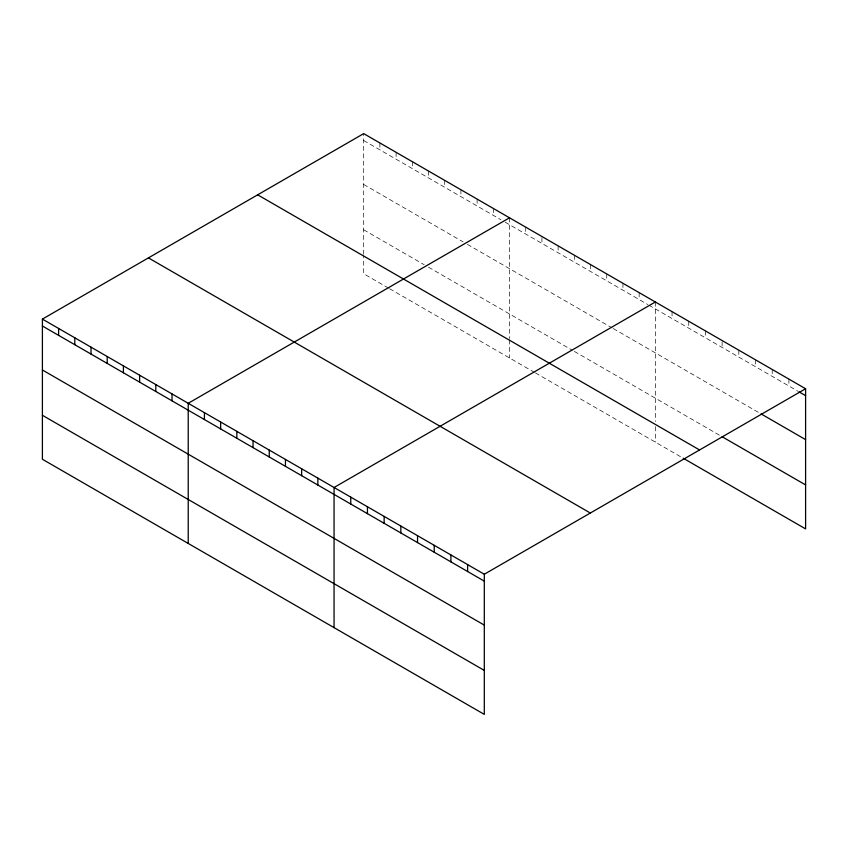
<?xml version="1.0" encoding="UTF-8"?>
<svg xmlns="http://www.w3.org/2000/svg" width="848" height="848" viewBox="0 0 848 848"><rect width="100%" height="100%" fill="white"/><g stroke="black" fill="none" stroke-linecap="round" stroke-linejoin="round"><path stroke-width="0.64" stroke-dasharray="4.24 3.18" d="M363.697 254.358L363.697 133.613M363.697 140.503L500.882 219.717M505.207 222.208L647.787 304.527M648.868 305.153L797.809 391.14M363.697 184.482L463.072 241.86M467.396 244.351L612.139 327.922M613.221 328.547L759.967 413.273M363.697 229.787L424.18 264.714M428.505 267.205L572.177 350.15M574.34 351.401L719.899 435.448M388.543 288.108L363.697 273.766L363.697 255.651M389.614 288.733L534.367 372.304M535.448 372.919L683.181 458.217M788.905 379.098L788.905 385.999M772.21 369.463L772.21 376.364M755.515 359.828L755.515 366.728M738.82 350.192L738.82 357.082M722.125 341.702L722.125 347.447M705.43 330.911L705.43 337.811M688.735 321.275L688.735 328.176M672.051 311.64L672.051 318.53M655.356 301.994L655.356 421.456M655.356 426.629L655.356 442.147M639.148 292.645L639.148 299.545M622.941 283.285L622.941 290.186M606.744 273.936L606.744 280.826M590.537 264.576L590.537 271.477M574.34 255.227L574.34 262.117M558.132 245.867L558.132 252.768M541.925 237.663L541.925 243.408M525.728 227.158L525.728 234.059M509.521 217.798L509.521 338.553M509.521 339.847L509.521 357.951M493.324 208.449L493.324 215.35M477.117 199.089L477.117 205.99M460.909 189.74L460.909 196.641M444.712 180.38L444.712 187.281M428.505 171.031L428.505 177.932M412.308 161.671L412.308 168.572M396.101 152.322L396.101 159.212M379.893 142.962L379.893 149.863"/><path stroke-width="1.27" d="M42.4 319.102L484.303 574.234L484.303 714.387L42.4 459.256L42.4 319.102L363.697 133.613L805.6 388.744L805.6 528.898L683.181 458.217M509.521 217.798L188.224 403.298L188.224 543.451M655.356 301.994L334.059 487.494L334.059 627.647M484.303 574.234L805.6 388.744M798.922 391.787L805.6 395.645M761.08 413.909L805.6 439.614M722.125 436.731L805.6 484.918M257.665 194.828L699.568 449.959M148.432 257.887L590.335 513.029M42.4 326.003L484.303 581.134M42.4 369.982L484.303 625.114M42.4 415.287L484.303 670.418M467.608 564.598L467.608 571.499M450.913 554.963L450.913 561.864M434.229 545.328L434.229 552.218M417.534 535.682L417.534 542.582M400.839 526.046L400.839 532.947M384.144 516.411L384.144 523.311M367.449 506.765L367.449 513.665M350.754 497.129L350.754 504.03M317.852 478.134L317.852 485.035M301.655 468.785L301.655 475.686M285.447 459.425L285.447 466.326M269.251 450.076L269.251 456.977M253.043 440.716L253.043 447.617M236.836 431.367L236.836 438.268M220.639 422.007L220.639 428.908M204.432 412.658L204.432 419.548M172.027 393.949L172.027 400.839M155.82 384.589L155.82 391.49M139.623 375.24L139.623 382.13M123.416 365.88L123.416 372.781M107.208 356.52L107.208 363.421M91.012 347.171L91.012 354.072M74.804 337.811L74.804 344.712M58.607 328.462L58.607 335.363"/></g></svg>
